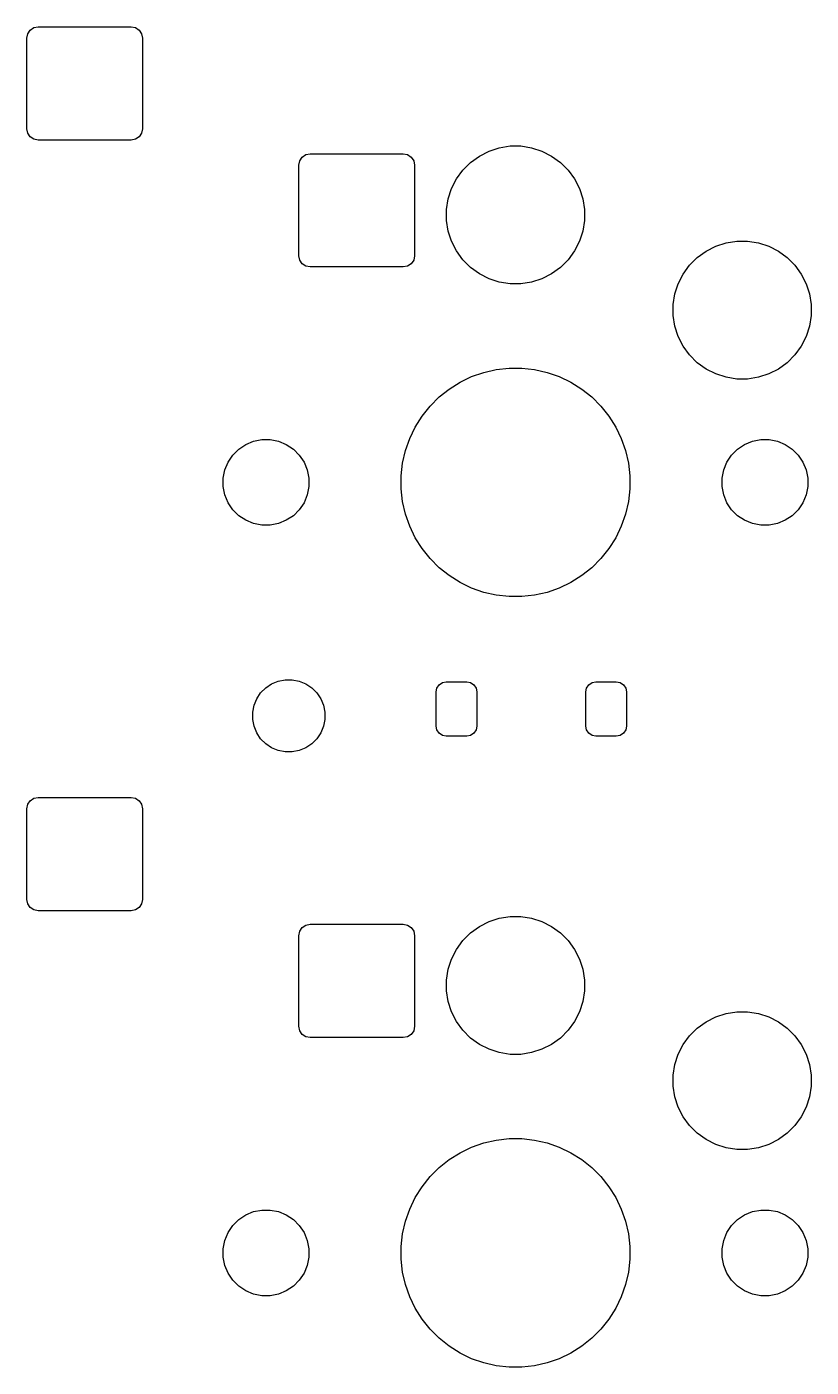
# Model space of a CAD drawing. Extents: x -0.25 to 5.63, y -3.37 to 0.69.
# Drawn here: x 2.41 to 3.091, y -0.572 to 0.593 of the extents above; entities that cross this region are included whole.
import ezdxf

# ---------------------------------------------------------------- set-up
doc = ezdxf.new("R2010")
doc.units = 0
doc.header["$MEASUREMENT"] = 0
doc.layers.add('BLACK', color=7, linetype='CONTINUOUS')

msp = doc.modelspace()

# ---------------------------------------------------------------- linework, layer by layer
at = {"layer": 'BLACK', "linetype": 'CONTINUOUS'}
for p, q in [((2.4104, 0.5827), (2.4112, 0.5864)), ((2.4104, 0.5039), (2.4104, 0.5827)), ((2.4112, 0.5864), (2.4133, 0.5896)), ((2.4133, 0.5896), (2.4165, 0.5918)), ((2.4165, 0.5918), (2.4203, 0.5925)), ((2.4203, 0.5925), (2.501, 0.5925)), ((2.501, 0.5925), (2.5048, 0.5918)), ((2.5048, 0.5918), (2.5079, 0.5896)), ((2.5079, 0.5896), (2.5101, 0.5864)), ((2.5101, 0.5864), (2.5108, 0.5827)), ((2.5108, 0.5827), (2.5108, 0.5039)), ((2.4112, 0.5002), (2.4104, 0.5039)), ((2.5108, 0.5039), (2.5101, 0.5002)), ((2.4133, 0.497), (2.4112, 0.5002)), ((2.4165, 0.4948), (2.4133, 0.497)), ((2.4203, 0.4941), (2.4165, 0.4948)), ((2.501, 0.4941), (2.4203, 0.4941)), ((2.5048, 0.4948), (2.501, 0.4941)), ((2.5079, 0.497), (2.5048, 0.4948)), ((2.5101, 0.5002), (2.5079, 0.497)), ((2.8206, 0.4875), (2.8299, 0.489)), ((2.8299, 0.489), (2.8394, 0.489)), ((2.8394, 0.489), (2.8487, 0.4875)), ((2.6474, 0.4762), (2.6495, 0.4794)), ((2.6495, 0.4794), (2.6527, 0.4815)), ((2.6527, 0.4815), (2.6565, 0.4823)), ((2.6565, 0.4823), (2.7372, 0.4823)), ((2.7372, 0.4823), (2.741, 0.4815)), ((2.741, 0.4815), (2.7442, 0.4794)), ((2.7442, 0.4794), (2.7463, 0.4762)), ((2.7957, 0.4748), (2.8033, 0.4803)), ((2.8033, 0.4803), (2.8117, 0.4846)), ((2.8117, 0.4846), (2.8206, 0.4875)), ((2.8487, 0.4875), (2.8576, 0.4846)), ((2.8576, 0.4846), (2.866, 0.4803)), ((2.866, 0.4803), (2.8736, 0.4748)), ((2.6467, 0.4724), (2.6474, 0.4762)), ((2.6467, 0.3937), (2.6467, 0.4724)), ((2.7463, 0.4762), (2.747, 0.4724)), ((2.747, 0.4724), (2.747, 0.3937)), ((2.7835, 0.4605), (2.789, 0.4681)), ((2.789, 0.4681), (2.7957, 0.4748)), ((2.8736, 0.4748), (2.8803, 0.4681)), ((2.8803, 0.4681), (2.8858, 0.4605)), ((2.7792, 0.4521), (2.7835, 0.4605)), ((2.8858, 0.4605), (2.8901, 0.4521)), ((2.7748, 0.4338), (2.7763, 0.4431)), ((2.7763, 0.4431), (2.7792, 0.4521)), ((2.8901, 0.4521), (2.893, 0.4431)), ((2.893, 0.4431), (2.8945, 0.4338)), ((2.7748, 0.4244), (2.7748, 0.4338)), ((2.8945, 0.4338), (2.8945, 0.4244)), ((2.7763, 0.4151), (2.7748, 0.4244)), ((2.8945, 0.4244), (2.893, 0.4151)), ((2.7792, 0.4062), (2.7763, 0.4151)), ((2.893, 0.4151), (2.8901, 0.4062)), ((2.7835, 0.3978), (2.7792, 0.4062)), ((2.789, 0.3901), (2.7835, 0.3978)), ((2.8858, 0.3978), (2.8803, 0.3901)), ((2.8901, 0.4062), (2.8858, 0.3978)), ((2.9925, 0.3921), (3.0001, 0.3976)), ((3.0001, 0.3976), (3.0085, 0.4019)), ((3.0085, 0.4019), (3.0175, 0.4048)), ((3.0175, 0.4048), (3.0268, 0.4063)), ((3.0268, 0.4063), (3.0362, 0.4063)), ((3.0362, 0.4063), (3.0455, 0.4048)), ((3.0455, 0.4048), (3.0545, 0.4019)), ((3.0545, 0.4019), (3.0629, 0.3976)), ((3.0629, 0.3976), (3.0705, 0.3921)), ((2.6474, 0.3899), (2.6467, 0.3937)), ((2.6495, 0.3867), (2.6474, 0.3899)), ((2.6527, 0.3846), (2.6495, 0.3867)), ((2.6565, 0.3839), (2.6527, 0.3846)), ((2.741, 0.3846), (2.7372, 0.3839)), ((2.7442, 0.3867), (2.741, 0.3846)), ((2.7463, 0.3899), (2.7442, 0.3867)), ((2.747, 0.3937), (2.7463, 0.3899)), ((2.7957, 0.3835), (2.789, 0.3901)), ((2.8803, 0.3901), (2.8736, 0.3835)), ((2.9803, 0.3778), (2.9858, 0.3854)), ((2.9858, 0.3854), (2.9925, 0.3921)), ((3.0705, 0.3921), (3.0772, 0.3854)), ((3.0772, 0.3854), (3.0827, 0.3778)), ((2.7372, 0.3839), (2.6565, 0.3839)), ((2.8033, 0.3779), (2.7957, 0.3835)), ((2.8117, 0.3737), (2.8033, 0.3779)), ((2.8206, 0.3708), (2.8117, 0.3737)), ((2.8576, 0.3737), (2.8487, 0.3708)), ((2.866, 0.3779), (2.8576, 0.3737)), ((2.8736, 0.3835), (2.866, 0.3779)), ((2.976, 0.3694), (2.9803, 0.3778)), ((3.0827, 0.3778), (3.087, 0.3694)), ((2.8299, 0.3693), (2.8206, 0.3708)), ((2.8394, 0.3693), (2.8299, 0.3693)), ((2.8487, 0.3708), (2.8394, 0.3693)), ((2.9731, 0.3605), (2.976, 0.3694)), ((3.087, 0.3694), (3.0899, 0.3605)), ((2.9716, 0.3512), (2.9731, 0.3605)), ((2.9716, 0.3417), (2.9716, 0.3512)), ((3.0899, 0.3605), (3.0914, 0.3512)), ((3.0914, 0.3512), (3.0914, 0.3417)), ((2.9731, 0.3324), (2.9716, 0.3417)), ((3.0914, 0.3417), (3.0899, 0.3324)), ((2.976, 0.3235), (2.9731, 0.3324)), ((3.0899, 0.3324), (3.087, 0.3235)), ((2.9803, 0.3151), (2.976, 0.3235)), ((2.9858, 0.3075), (2.9803, 0.3151)), ((3.0827, 0.3151), (3.0772, 0.3075)), ((3.087, 0.3235), (3.0827, 0.3151)), ((2.9925, 0.3008), (2.9858, 0.3075)), ((3.0772, 0.3075), (3.0705, 0.3008)), ((2.7966, 0.2887), (2.8071, 0.2924)), ((2.8071, 0.2924), (2.818, 0.2949)), ((2.818, 0.2949), (2.8291, 0.2961)), ((2.8291, 0.2961), (2.8402, 0.2961)), ((2.8402, 0.2961), (2.8513, 0.2949)), ((2.8513, 0.2949), (2.8622, 0.2924)), ((2.8622, 0.2924), (2.8727, 0.2887)), ((3.0001, 0.2953), (2.9925, 0.3008)), ((3.0085, 0.291), (3.0001, 0.2953)), ((3.0629, 0.2953), (3.0545, 0.291)), ((3.0705, 0.3008), (3.0629, 0.2953)), ((2.7771, 0.2779), (2.7866, 0.2839)), ((2.7866, 0.2839), (2.7966, 0.2887)), ((2.8727, 0.2887), (2.8827, 0.2839)), ((2.8827, 0.2839), (2.8922, 0.2779)), ((3.0175, 0.2881), (3.0085, 0.291)), ((3.0268, 0.2866), (3.0175, 0.2881)), ((3.0362, 0.2866), (3.0268, 0.2866)), ((3.0455, 0.2881), (3.0362, 0.2866)), ((3.0545, 0.291), (3.0455, 0.2881)), ((2.7605, 0.2631), (2.7684, 0.271)), ((2.7684, 0.271), (2.7771, 0.2779)), ((2.8922, 0.2779), (2.9009, 0.271)), ((2.9009, 0.271), (2.9088, 0.2631)), ((2.7536, 0.2544), (2.7605, 0.2631)), ((2.9088, 0.2631), (2.9157, 0.2544)), ((2.7428, 0.2349), (2.7476, 0.2449)), ((2.7476, 0.2449), (2.7536, 0.2544)), ((2.9157, 0.2544), (2.9217, 0.2449)), ((2.9217, 0.2449), (2.9265, 0.2349)), ((2.6073, 0.2326), (2.6144, 0.2341)), ((2.6144, 0.2341), (2.6218, 0.2341)), ((2.6218, 0.2341), (2.629, 0.2326)), ((2.7391, 0.2244), (2.7428, 0.2349)), ((2.9265, 0.2349), (2.9302, 0.2244)), ((3.0403, 0.2326), (3.0475, 0.2341)), ((3.0475, 0.2341), (3.0548, 0.2341)), ((3.0548, 0.2341), (3.062, 0.2326)), ((2.5892, 0.2206), (2.5944, 0.2258)), ((2.5944, 0.2258), (2.6005, 0.2298)), ((2.6005, 0.2298), (2.6073, 0.2326)), ((2.629, 0.2326), (2.6357, 0.2298)), ((2.6357, 0.2298), (2.6418, 0.2258)), ((2.6418, 0.2258), (2.647, 0.2206)), ((2.7366, 0.2135), (2.7391, 0.2244)), ((2.9302, 0.2244), (2.9327, 0.2135)), ((3.0223, 0.2206), (3.0275, 0.2258)), ((3.0275, 0.2258), (3.0336, 0.2298)), ((3.0336, 0.2298), (3.0403, 0.2326)), ((3.062, 0.2326), (3.0688, 0.2298)), ((3.0688, 0.2298), (3.0749, 0.2258)), ((3.0749, 0.2258), (3.0801, 0.2206)), ((2.5823, 0.2077), (2.5851, 0.2145)), ((2.5851, 0.2145), (2.5892, 0.2206)), ((2.647, 0.2206), (2.6511, 0.2145)), ((2.6511, 0.2145), (2.6539, 0.2077)), ((2.7354, 0.2024), (2.7366, 0.2135)), ((2.9327, 0.2135), (2.9339, 0.2024)), ((3.0154, 0.2077), (3.0182, 0.2145)), ((3.0182, 0.2145), (3.0223, 0.2206)), ((3.0801, 0.2206), (3.0842, 0.2145)), ((3.0842, 0.2145), (3.087, 0.2077)), ((2.5809, 0.2005), (2.5823, 0.2077)), ((2.5809, 0.1932), (2.5809, 0.2005)), ((2.6539, 0.2077), (2.6553, 0.2005)), ((2.6553, 0.2005), (2.6553, 0.1932)), ((2.7354, 0.1913), (2.7354, 0.2024)), ((2.9339, 0.2024), (2.9339, 0.1913)), ((3.014, 0.2005), (3.0154, 0.2077)), ((3.014, 0.1932), (3.014, 0.2005)), ((3.087, 0.2077), (3.0884, 0.2005)), ((3.0884, 0.2005), (3.0884, 0.1932)), ((2.5823, 0.186), (2.5809, 0.1932)), ((2.6553, 0.1932), (2.6539, 0.186)), ((2.7366, 0.1802), (2.7354, 0.1913)), ((2.9339, 0.1913), (2.9327, 0.1802)), ((3.0154, 0.186), (3.014, 0.1932)), ((3.0884, 0.1932), (3.087, 0.186)), ((2.5851, 0.1792), (2.5823, 0.186)), ((2.5892, 0.1731), (2.5851, 0.1792)), ((2.6511, 0.1792), (2.647, 0.1731)), ((2.6539, 0.186), (2.6511, 0.1792)), ((2.7391, 0.1693), (2.7366, 0.1802)), ((2.9327, 0.1802), (2.9302, 0.1693)), ((3.0182, 0.1792), (3.0154, 0.186)), ((3.0223, 0.1731), (3.0182, 0.1792)), ((3.0842, 0.1792), (3.0801, 0.1731)), ((3.087, 0.186), (3.0842, 0.1792)), ((2.5944, 0.1679), (2.5892, 0.1731)), ((2.6005, 0.1639), (2.5944, 0.1679)), ((2.6073, 0.1611), (2.6005, 0.1639)), ((2.6357, 0.1639), (2.629, 0.1611)), ((2.6418, 0.1679), (2.6357, 0.1639)), ((2.647, 0.1731), (2.6418, 0.1679)), ((2.7428, 0.1588), (2.7391, 0.1693)), ((2.9302, 0.1693), (2.9265, 0.1588)), ((3.0275, 0.1679), (3.0223, 0.1731)), ((3.0336, 0.1639), (3.0275, 0.1679)), ((3.0403, 0.1611), (3.0336, 0.1639)), ((3.0688, 0.1639), (3.062, 0.1611)), ((3.0749, 0.1679), (3.0688, 0.1639)), ((3.0801, 0.1731), (3.0749, 0.1679)), ((2.6144, 0.1596), (2.6073, 0.1611)), ((2.6218, 0.1596), (2.6144, 0.1596)), ((2.629, 0.1611), (2.6218, 0.1596)), ((2.7476, 0.1488), (2.7428, 0.1588)), ((2.9265, 0.1588), (2.9217, 0.1488)), ((3.0475, 0.1596), (3.0403, 0.1611)), ((3.0548, 0.1596), (3.0475, 0.1596)), ((3.062, 0.1611), (3.0548, 0.1596)), ((2.7536, 0.1393), (2.7476, 0.1488)), ((2.9217, 0.1488), (2.9157, 0.1393)), ((2.7605, 0.1306), (2.7536, 0.1393)), ((2.7684, 0.1227), (2.7605, 0.1306)), ((2.9088, 0.1306), (2.9009, 0.1227)), ((2.9157, 0.1393), (2.9088, 0.1306)), ((2.7771, 0.1158), (2.7684, 0.1227)), ((2.9009, 0.1227), (2.8922, 0.1158)), ((2.7866, 0.1098), (2.7771, 0.1158)), ((2.7966, 0.105), (2.7866, 0.1098)), ((2.8071, 0.1013), (2.7966, 0.105)), ((2.8727, 0.105), (2.8622, 0.1013)), ((2.8827, 0.1098), (2.8727, 0.105)), ((2.8922, 0.1158), (2.8827, 0.1098)), ((2.818, 0.0988), (2.8071, 0.1013)), ((2.8291, 0.0976), (2.818, 0.0988)), ((2.8402, 0.0976), (2.8291, 0.0976)), ((2.8513, 0.0988), (2.8402, 0.0976)), ((2.8622, 0.1013), (2.8513, 0.0988)), ((2.6229, 0.0219), (2.6287, 0.0242)), ((2.6287, 0.0242), (2.6347, 0.0254)), ((2.6347, 0.0254), (2.6409, 0.0254)), ((2.6409, 0.0254), (2.6469, 0.0242)), ((2.6469, 0.0242), (2.6526, 0.0219)), ((2.7712, 0.0229), (2.7746, 0.0236)), ((2.7746, 0.0236), (2.7923, 0.0236)), ((2.7923, 0.0236), (2.7957, 0.0229)), ((2.9011, 0.0229), (2.9045, 0.0236)), ((2.9045, 0.0236), (2.9222, 0.0236)), ((2.9222, 0.0236), (2.9256, 0.0229)), ((2.61, 0.0089), (2.6134, 0.0141)), ((2.6134, 0.0141), (2.6178, 0.0184)), ((2.6178, 0.0184), (2.6229, 0.0219)), ((2.6526, 0.0219), (2.6578, 0.0184)), ((2.6578, 0.0184), (2.6621, 0.0141)), ((2.6621, 0.0141), (2.6656, 0.0089)), ((2.7657, 0.0148), (2.7664, 0.0182)), ((2.7657, -0.0148), (2.7657, 0.0148)), ((2.7664, 0.0182), (2.7683, 0.021)), ((2.7683, 0.021), (2.7712, 0.0229)), ((2.7957, 0.0229), (2.7986, 0.021)), ((2.7986, 0.021), (2.8005, 0.0182)), ((2.8005, 0.0182), (2.8012, 0.0148)), ((2.8012, 0.0148), (2.8012, -0.0148)), ((2.8957, 0.0148), (2.8963, 0.0182)), ((2.8957, -0.0148), (2.8957, 0.0148)), ((2.8963, 0.0182), (2.8983, 0.021)), ((2.8983, 0.021), (2.9011, 0.0229)), ((2.9256, 0.0229), (2.9285, 0.021)), ((2.9285, 0.021), (2.9304, 0.0182)), ((2.9304, 0.0182), (2.9311, 0.0148)), ((2.9311, 0.0148), (2.9311, -0.0148)), ((2.6065, -0.0028), (2.6077, 0.0032)), ((2.6077, 0.0032), (2.61, 0.0089)), ((2.6656, 0.0089), (2.6679, 0.0032)), ((2.6679, 0.0032), (2.6691, -0.0028)), ((2.6065, -0.009), (2.6065, -0.0028)), ((2.6077, -0.015), (2.6065, -0.009)), ((2.6691, -0.009), (2.6679, -0.015)), ((2.6691, -0.0028), (2.6691, -0.009)), ((2.61, -0.0208), (2.6077, -0.015)), ((2.6134, -0.0259), (2.61, -0.0208)), ((2.6656, -0.0208), (2.6621, -0.0259)), ((2.6679, -0.015), (2.6656, -0.0208)), ((2.7664, -0.0182), (2.7657, -0.0148)), ((2.7683, -0.021), (2.7664, -0.0182)), ((2.7712, -0.0229), (2.7683, -0.021)), ((2.7746, -0.0236), (2.7712, -0.0229)), ((2.7957, -0.0229), (2.7923, -0.0236)), ((2.7986, -0.021), (2.7957, -0.0229)), ((2.8005, -0.0182), (2.7986, -0.021)), ((2.8012, -0.0148), (2.8005, -0.0182)), ((2.8963, -0.0182), (2.8957, -0.0148)), ((2.8983, -0.021), (2.8963, -0.0182)), ((2.9011, -0.0229), (2.8983, -0.021)), ((2.9045, -0.0236), (2.9011, -0.0229)), ((2.9256, -0.0229), (2.9222, -0.0236)), ((2.9285, -0.021), (2.9256, -0.0229)), ((2.9304, -0.0182), (2.9285, -0.021)), ((2.9311, -0.0148), (2.9304, -0.0182)), ((2.6178, -0.0303), (2.6134, -0.0259)), ((2.6229, -0.0337), (2.6178, -0.0303)), ((2.6287, -0.036), (2.6229, -0.0337)), ((2.6526, -0.0337), (2.6469, -0.036)), ((2.6578, -0.0303), (2.6526, -0.0337)), ((2.6621, -0.0259), (2.6578, -0.0303)), ((2.7923, -0.0236), (2.7746, -0.0236)), ((2.9222, -0.0236), (2.9045, -0.0236)), ((2.6347, -0.0372), (2.6287, -0.036)), ((2.6409, -0.0372), (2.6347, -0.0372)), ((2.6469, -0.036), (2.6409, -0.0372)), ((2.4112, -0.0828), (2.4133, -0.0797)), ((2.4133, -0.0797), (2.4165, -0.0775)), ((2.4165, -0.0775), (2.4203, -0.0768)), ((2.4203, -0.0768), (2.501, -0.0768)), ((2.501, -0.0768), (2.5048, -0.0775)), ((2.5048, -0.0775), (2.5079, -0.0797)), ((2.5079, -0.0797), (2.5101, -0.0828)), ((2.4104, -0.0866), (2.4112, -0.0828)), ((2.4104, -0.1654), (2.4104, -0.0866)), ((2.5101, -0.0828), (2.5108, -0.0866)), ((2.5108, -0.0866), (2.5108, -0.1654)), ((2.4112, -0.1691), (2.4104, -0.1654)), ((2.4133, -0.1723), (2.4112, -0.1691)), ((2.4165, -0.1744), (2.4133, -0.1723)), ((2.4203, -0.1752), (2.4165, -0.1744)), ((2.5048, -0.1744), (2.501, -0.1752)), ((2.5079, -0.1723), (2.5048, -0.1744)), ((2.5101, -0.1691), (2.5079, -0.1723)), ((2.5108, -0.1654), (2.5101, -0.1691)), ((2.501, -0.1752), (2.4203, -0.1752)), ((2.8033, -0.189), (2.8117, -0.1847)), ((2.8117, -0.1847), (2.8206, -0.1818)), ((2.8206, -0.1818), (2.8299, -0.1803)), ((2.8299, -0.1803), (2.8394, -0.1803)), ((2.8394, -0.1803), (2.8487, -0.1818)), ((2.8487, -0.1818), (2.8576, -0.1847)), ((2.8576, -0.1847), (2.866, -0.189)), ((2.6467, -0.1969), (2.6474, -0.1931)), ((2.6467, -0.2756), (2.6467, -0.1969)), ((2.6474, -0.1931), (2.6495, -0.1899)), ((2.6495, -0.1899), (2.6527, -0.1878)), ((2.6527, -0.1878), (2.6565, -0.187)), ((2.6565, -0.187), (2.7372, -0.187)), ((2.7372, -0.187), (2.741, -0.1878)), ((2.741, -0.1878), (2.7442, -0.1899)), ((2.7442, -0.1899), (2.7463, -0.1931)), ((2.7463, -0.1931), (2.747, -0.1969)), ((2.747, -0.1969), (2.747, -0.2756)), ((2.789, -0.2012), (2.7957, -0.1945)), ((2.7957, -0.1945), (2.8033, -0.189)), ((2.866, -0.189), (2.8736, -0.1945)), ((2.8736, -0.1945), (2.8803, -0.2012)), ((2.7792, -0.2172), (2.7835, -0.2088)), ((2.7835, -0.2088), (2.789, -0.2012)), ((2.8803, -0.2012), (2.8858, -0.2088)), ((2.8858, -0.2088), (2.8901, -0.2172)), ((2.7763, -0.2261), (2.7792, -0.2172)), ((2.8901, -0.2172), (2.893, -0.2261)), ((2.7748, -0.2354), (2.7763, -0.2261)), ((2.893, -0.2261), (2.8945, -0.2354)), ((2.7748, -0.2449), (2.7748, -0.2354)), ((2.8945, -0.2354), (2.8945, -0.2449)), ((2.7763, -0.2542), (2.7748, -0.2449)), ((2.7792, -0.2631), (2.7763, -0.2542)), ((2.893, -0.2542), (2.8901, -0.2631)), ((2.8945, -0.2449), (2.893, -0.2542)), ((2.7835, -0.2715), (2.7792, -0.2631)), ((2.8901, -0.2631), (2.8858, -0.2715)), ((3.0001, -0.2716), (3.0085, -0.2674)), ((3.0085, -0.2674), (3.0175, -0.2645)), ((3.0175, -0.2645), (3.0268, -0.263)), ((3.0268, -0.263), (3.0362, -0.263)), ((3.0362, -0.263), (3.0455, -0.2645)), ((3.0455, -0.2645), (3.0545, -0.2674)), ((3.0545, -0.2674), (3.0629, -0.2716)), ((2.6474, -0.2794), (2.6467, -0.2756)), ((2.6495, -0.2826), (2.6474, -0.2794)), ((2.7463, -0.2794), (2.7442, -0.2826)), ((2.747, -0.2756), (2.7463, -0.2794)), ((2.789, -0.2791), (2.7835, -0.2715)), ((2.7957, -0.2858), (2.789, -0.2791)), ((2.8803, -0.2791), (2.8736, -0.2858)), ((2.8858, -0.2715), (2.8803, -0.2791)), ((2.9858, -0.2838), (2.9925, -0.2772)), ((2.9925, -0.2772), (3.0001, -0.2716)), ((3.0629, -0.2716), (3.0705, -0.2772)), ((3.0705, -0.2772), (3.0772, -0.2838)), ((2.6527, -0.2847), (2.6495, -0.2826)), ((2.6565, -0.2854), (2.6527, -0.2847)), ((2.7372, -0.2854), (2.6565, -0.2854)), ((2.741, -0.2847), (2.7372, -0.2854)), ((2.7442, -0.2826), (2.741, -0.2847)), ((2.8033, -0.2913), (2.7957, -0.2858)), ((2.8736, -0.2858), (2.866, -0.2913)), ((2.9803, -0.2915), (2.9858, -0.2838)), ((3.0772, -0.2838), (3.0827, -0.2915)), ((2.8117, -0.2956), (2.8033, -0.2913)), ((2.8206, -0.2985), (2.8117, -0.2956)), ((2.8299, -0.3), (2.8206, -0.2985)), ((2.8394, -0.3), (2.8299, -0.3)), ((2.8487, -0.2985), (2.8394, -0.3)), ((2.8576, -0.2956), (2.8487, -0.2985)), ((2.866, -0.2913), (2.8576, -0.2956)), ((2.9731, -0.3088), (2.976, -0.2999)), ((2.976, -0.2999), (2.9803, -0.2915)), ((3.0827, -0.2915), (3.087, -0.2999)), ((3.087, -0.2999), (3.0899, -0.3088)), ((2.9716, -0.3181), (2.9731, -0.3088)), ((3.0899, -0.3088), (3.0914, -0.3181)), ((2.9716, -0.3275), (2.9716, -0.3181)), ((3.0914, -0.3181), (3.0914, -0.3275)), ((2.9731, -0.3369), (2.9716, -0.3275)), ((2.976, -0.3458), (2.9731, -0.3369)), ((3.0899, -0.3369), (3.087, -0.3458)), ((3.0914, -0.3275), (3.0899, -0.3369)), ((2.9803, -0.3542), (2.976, -0.3458)), ((3.087, -0.3458), (3.0827, -0.3542)), ((2.9858, -0.3618), (2.9803, -0.3542)), ((3.0827, -0.3542), (3.0772, -0.3618)), ((2.9925, -0.3685), (2.9858, -0.3618)), ((3.0001, -0.374), (2.9925, -0.3685)), ((3.0705, -0.3685), (3.0629, -0.374)), ((3.0772, -0.3618), (3.0705, -0.3685)), ((2.7866, -0.3854), (2.7966, -0.3806)), ((2.7966, -0.3806), (2.8071, -0.3769)), ((2.8071, -0.3769), (2.818, -0.3744)), ((2.818, -0.3744), (2.8291, -0.3732)), ((2.8291, -0.3732), (2.8402, -0.3732)), ((2.8402, -0.3732), (2.8513, -0.3744)), ((2.8513, -0.3744), (2.8622, -0.3769)), ((2.8622, -0.3769), (2.8727, -0.3806)), ((2.8727, -0.3806), (2.8827, -0.3854)), ((3.0085, -0.3783), (3.0001, -0.374)), ((3.0175, -0.3812), (3.0085, -0.3783)), ((3.0268, -0.3827), (3.0175, -0.3812)), ((3.0362, -0.3827), (3.0268, -0.3827)), ((3.0455, -0.3812), (3.0362, -0.3827)), ((3.0545, -0.3783), (3.0455, -0.3812)), ((3.0629, -0.374), (3.0545, -0.3783)), ((2.7684, -0.3983), (2.7771, -0.3914)), ((2.7771, -0.3914), (2.7866, -0.3854)), ((2.8827, -0.3854), (2.8922, -0.3914)), ((2.8922, -0.3914), (2.9009, -0.3983)), ((2.7536, -0.4149), (2.7605, -0.4062)), ((2.7605, -0.4062), (2.7684, -0.3983)), ((2.9009, -0.3983), (2.9088, -0.4062)), ((2.9088, -0.4062), (2.9157, -0.4149)), ((2.7476, -0.4244), (2.7536, -0.4149)), ((2.9157, -0.4149), (2.9217, -0.4244)), ((2.7428, -0.4344), (2.7476, -0.4244)), ((2.9217, -0.4244), (2.9265, -0.4344)), ((2.5944, -0.4435), (2.6005, -0.4395)), ((2.6005, -0.4395), (2.6073, -0.4366)), ((2.6073, -0.4366), (2.6144, -0.4352)), ((2.6144, -0.4352), (2.6218, -0.4352)), ((2.6218, -0.4352), (2.629, -0.4366)), ((2.629, -0.4366), (2.6357, -0.4395)), ((2.6357, -0.4395), (2.6418, -0.4435)), ((2.7391, -0.4449), (2.7428, -0.4344)), ((2.9265, -0.4344), (2.9302, -0.4449)), ((3.0275, -0.4435), (3.0336, -0.4395)), ((3.0336, -0.4395), (3.0403, -0.4366)), ((3.0403, -0.4366), (3.0475, -0.4352)), ((3.0475, -0.4352), (3.0548, -0.4352)), ((3.0548, -0.4352), (3.062, -0.4366)), ((3.062, -0.4366), (3.0688, -0.4395)), ((3.0688, -0.4395), (3.0749, -0.4435)), ((2.5851, -0.4548), (2.5892, -0.4487)), ((2.5892, -0.4487), (2.5944, -0.4435)), ((2.6418, -0.4435), (2.647, -0.4487)), ((2.647, -0.4487), (2.6511, -0.4548)), ((2.7366, -0.4558), (2.7391, -0.4449)), ((2.9302, -0.4449), (2.9327, -0.4558)), ((3.0182, -0.4548), (3.0223, -0.4487)), ((3.0223, -0.4487), (3.0275, -0.4435)), ((3.0749, -0.4435), (3.0801, -0.4487)), ((3.0801, -0.4487), (3.0842, -0.4548)), ((2.5809, -0.4688), (2.5823, -0.4616)), ((2.5823, -0.4616), (2.5851, -0.4548)), ((2.6511, -0.4548), (2.6539, -0.4616)), ((2.6539, -0.4616), (2.6553, -0.4688)), ((2.7354, -0.4669), (2.7366, -0.4558)), ((2.9327, -0.4558), (2.9339, -0.4669)), ((3.014, -0.4688), (3.0154, -0.4616)), ((3.0154, -0.4616), (3.0182, -0.4548)), ((3.0842, -0.4548), (3.087, -0.4616)), ((3.087, -0.4616), (3.0884, -0.4688)), ((2.5809, -0.4761), (2.5809, -0.4688)), ((2.5823, -0.4833), (2.5809, -0.4761)), ((2.6553, -0.4761), (2.6539, -0.4833)), ((2.6553, -0.4688), (2.6553, -0.4761)), ((2.7354, -0.478), (2.7354, -0.4669)), ((2.9339, -0.4669), (2.9339, -0.478)), ((3.014, -0.4761), (3.014, -0.4688)), ((3.0154, -0.4833), (3.014, -0.4761)), ((3.0884, -0.4761), (3.087, -0.4833)), ((3.0884, -0.4688), (3.0884, -0.4761)), ((2.5851, -0.4901), (2.5823, -0.4833)), ((2.6539, -0.4833), (2.6511, -0.4901)), ((2.7366, -0.4891), (2.7354, -0.478)), ((2.9339, -0.478), (2.9327, -0.4891)), ((3.0182, -0.4901), (3.0154, -0.4833)), ((3.087, -0.4833), (3.0842, -0.4901)), ((2.5892, -0.4962), (2.5851, -0.4901)), ((2.5944, -0.5014), (2.5892, -0.4962)), ((2.647, -0.4962), (2.6418, -0.5014)), ((2.6511, -0.4901), (2.647, -0.4962)), ((2.7391, -0.5), (2.7366, -0.4891)), ((2.7428, -0.5105), (2.7391, -0.5)), ((2.9302, -0.5), (2.9265, -0.5105)), ((2.9327, -0.4891), (2.9302, -0.5)), ((3.0223, -0.4962), (3.0182, -0.4901)), ((3.0275, -0.5014), (3.0223, -0.4962)), ((3.0801, -0.4962), (3.0749, -0.5014)), ((3.0842, -0.4901), (3.0801, -0.4962)), ((2.6005, -0.5054), (2.5944, -0.5014)), ((2.6073, -0.5082), (2.6005, -0.5054)), ((2.6144, -0.5097), (2.6073, -0.5082)), ((2.6218, -0.5097), (2.6144, -0.5097)), ((2.629, -0.5082), (2.6218, -0.5097)), ((2.6357, -0.5054), (2.629, -0.5082)), ((2.6418, -0.5014), (2.6357, -0.5054)), ((2.7476, -0.5205), (2.7428, -0.5105)), ((2.9265, -0.5105), (2.9217, -0.5205)), ((3.0336, -0.5054), (3.0275, -0.5014)), ((3.0403, -0.5082), (3.0336, -0.5054)), ((3.0475, -0.5097), (3.0403, -0.5082)), ((3.0548, -0.5097), (3.0475, -0.5097)), ((3.062, -0.5082), (3.0548, -0.5097)), ((3.0688, -0.5054), (3.062, -0.5082)), ((3.0749, -0.5014), (3.0688, -0.5054)), ((2.7536, -0.53), (2.7476, -0.5205)), ((2.9217, -0.5205), (2.9157, -0.53)), ((2.7605, -0.5387), (2.7536, -0.53)), ((2.9157, -0.53), (2.9088, -0.5387)), ((2.7684, -0.5466), (2.7605, -0.5387)), ((2.7771, -0.5535), (2.7684, -0.5466)), ((2.9009, -0.5466), (2.8922, -0.5535)), ((2.9088, -0.5387), (2.9009, -0.5466)), ((2.7866, -0.5594), (2.7771, -0.5535)), ((2.8922, -0.5535), (2.8827, -0.5594)), ((2.7966, -0.5643), (2.7866, -0.5594)), ((2.8071, -0.568), (2.7966, -0.5643)), ((2.818, -0.5704), (2.8071, -0.568)), ((2.8291, -0.5717), (2.818, -0.5704)), ((2.8513, -0.5704), (2.8402, -0.5717)), ((2.8622, -0.568), (2.8513, -0.5704)), ((2.8727, -0.5643), (2.8622, -0.568)), ((2.8827, -0.5594), (2.8727, -0.5643)), ((2.8402, -0.5717), (2.8291, -0.5717))]:
    msp.add_line(p, q, dxfattribs=at)

doc.saveas('drawing.dxf')
